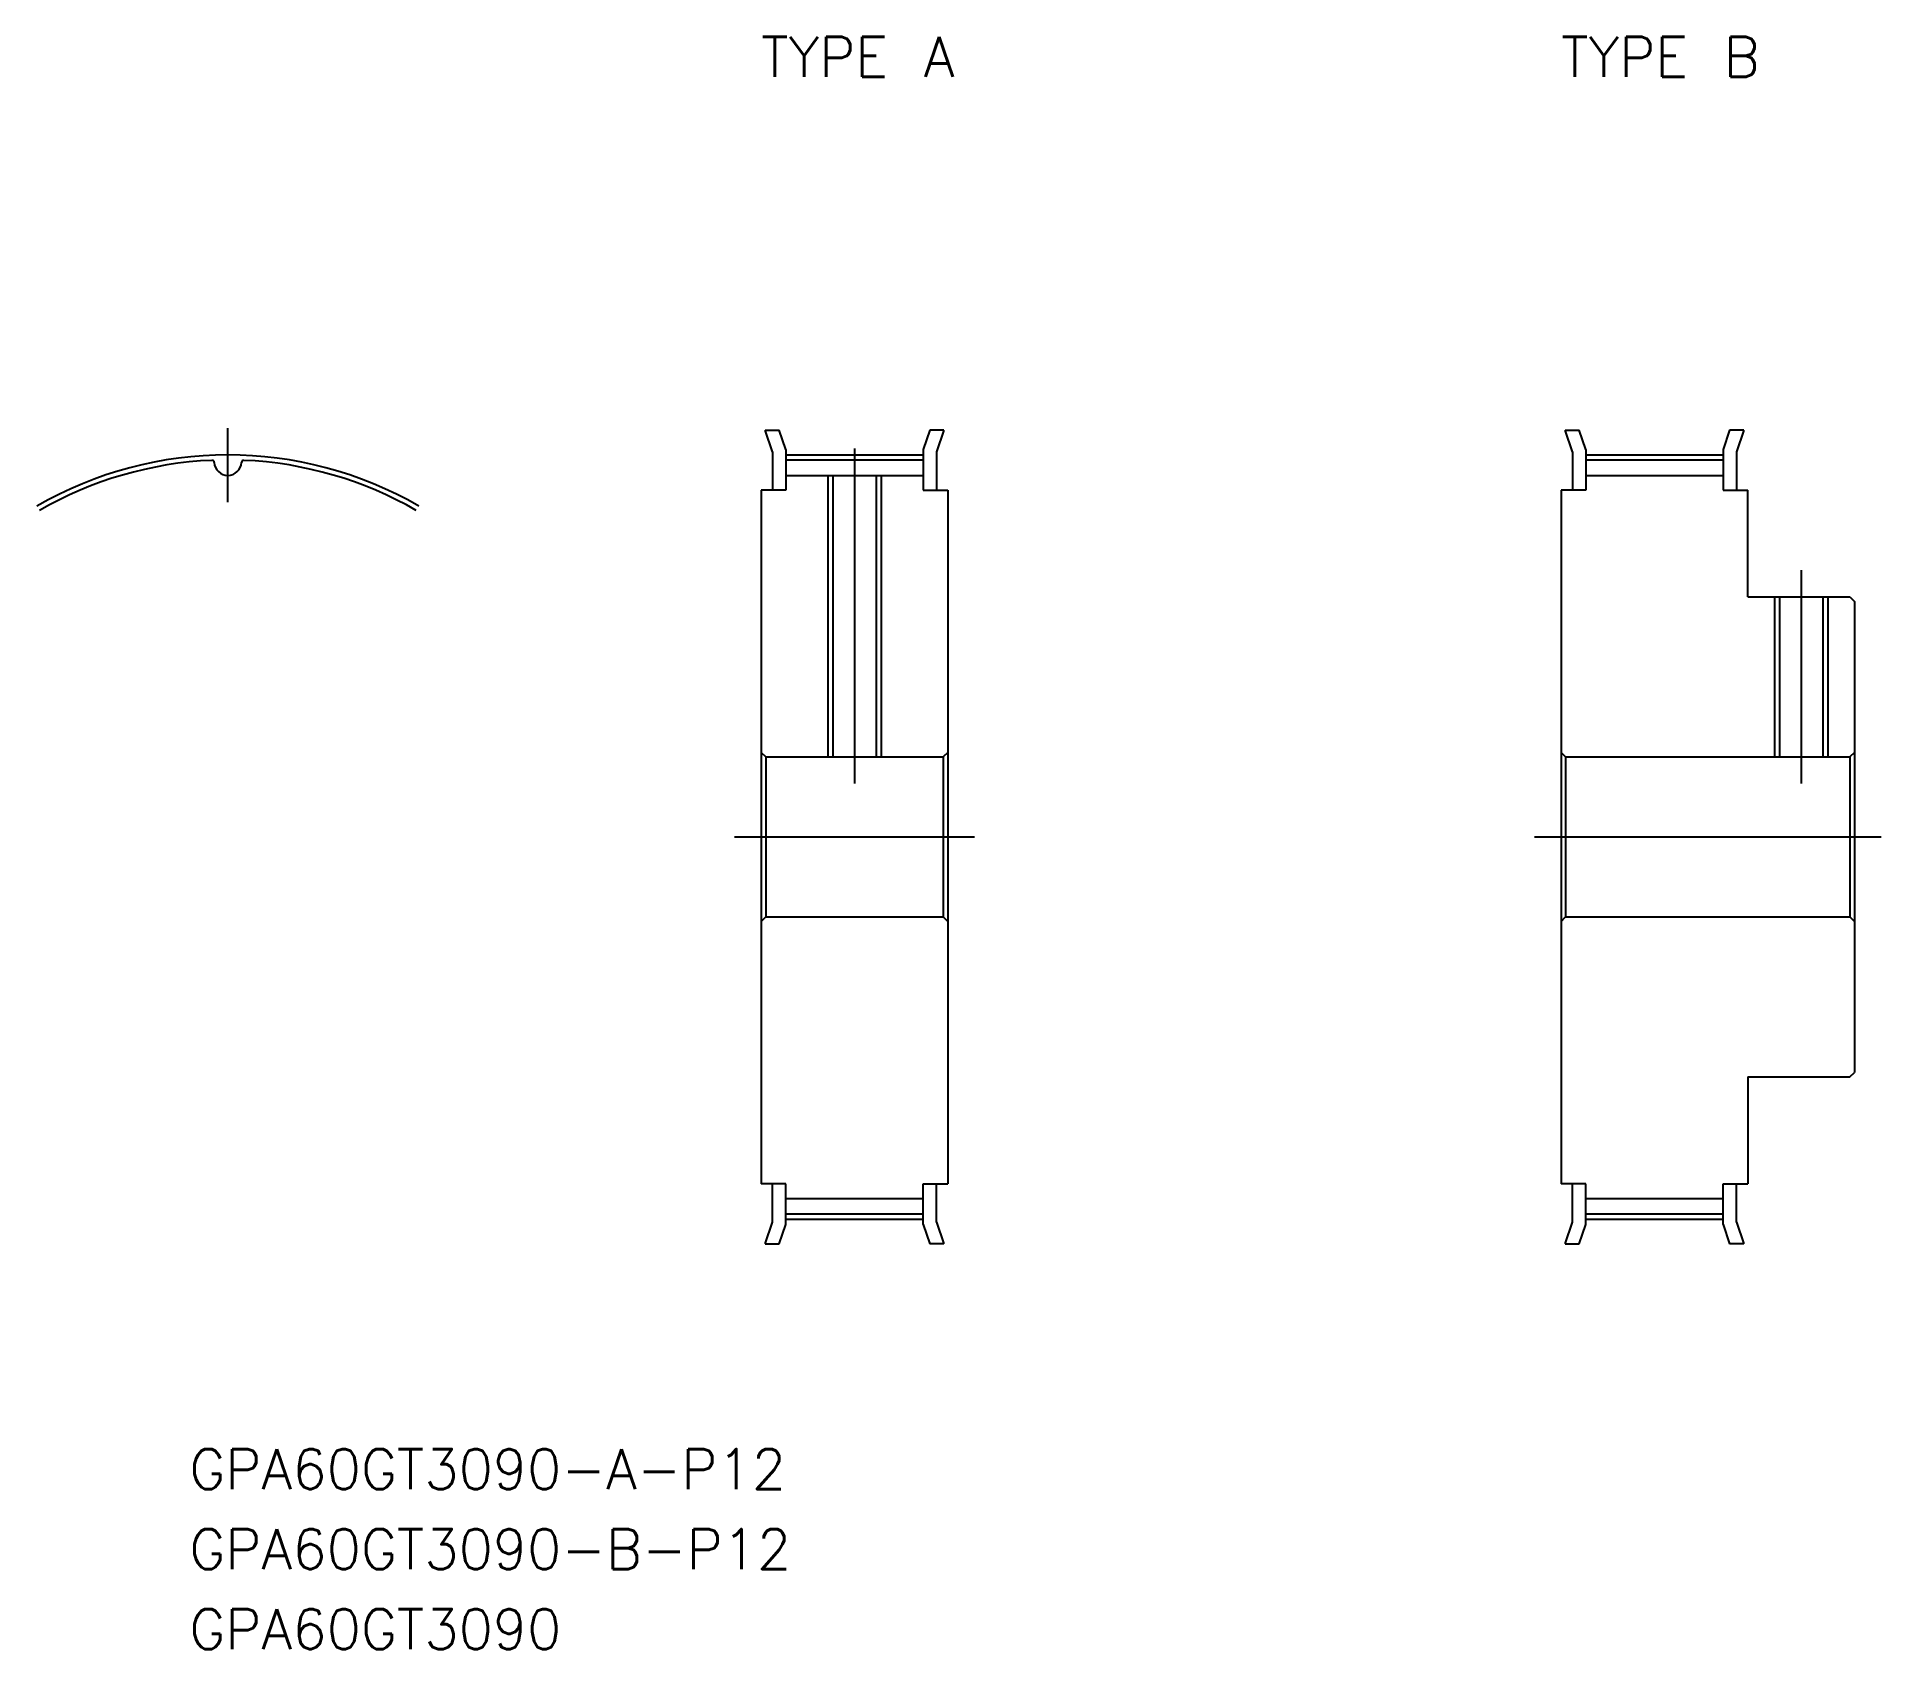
# Model space of a CAD drawing. Extents: x -14 to 124, y -61 to 60.
import ezdxf

# ---------------------------------------------------------------- set-up
doc = ezdxf.new("R2010")
doc.units = 0
doc.linetypes.add('CENTER', pattern=[50.8, 31.75, -6.35, 6.35, -6.35])
doc.layers.get('0').update_dxf_attribs({"linetype": 'CONTINUOUS'})
doc.layers.add('CENTER', color=1, linetype='CONTINUOUS')
doc.styles.get("Standard").update_dxf_attribs({"font": 'txt.shx', "height": 3, "bigfont": 'bigfont.shx'})

msp = doc.modelspace()

# ---------------------------------------------------------------- linework, layer by layer
at = {"color": 7, "linetype": 'CONTINUOUS'}
for p, q in [((40.3, 30.5), (41.36, 30.5)), ((40.85, 28.88), (40.3, 30.5)), ((41.85, 29.05), (41.36, 30.5)), ((52.64, 30.5), (52.15, 29.05)), ((53.7, 30.5), (52.64, 30.5)), ((53.7, 30.5), (53.15, 28.88)), ((100.3, 30.5), (101.36, 30.5)), ((100.85, 28.88), (100.3, 30.5)), ((101.85, 29.05), (101.36, 30.5)), ((112.64, 30.5), (112.15, 29.05)), ((113.7, 30.5), (112.64, 30.5)), ((113.7, 30.5), (113.15, 28.88)), ((41.85, 29.05), (41.85, 26)), ((52.15, 29.05), (52.15, 26)), ((101.85, 29.05), (101.85, 26)), ((112.15, 29.05), (112.15, 26)), ((40.85, 28.88), (40.85, 26)), ((41.85, 28.27), (52.15, 28.27)), ((53.15, 28.88), (53.15, 26)), ((100.85, 28.88), (100.85, 26)), ((101.85, 28.27), (112.15, 28.27)), ((113.15, 28.88), (113.15, 26)), ((41.85, 27.12), (52.15, 27.12)), ((45.38, 27.12), (45.38, 6)), ((48.62, 27.12), (48.62, 6)), ((101.85, 27.12), (112.15, 27.12)), ((40, 26), (40, -26)), ((41.85, 26), (40, 26)), ((52.15, 26), (54, 26)), ((54, 26), (54, -26)), ((100, 26), (100, -26)), ((101.85, 26), (100, 26)), ((112.15, 26), (114, 26)), ((114, 18), (114, 26)), ((114, 18), (121.66, 18)), ((116.38, 18), (116.38, 6)), ((119.62, 18), (119.62, 6)), ((121.66, 18), (122, 17.66)), ((122, 17.66), (122, -17.66)), ((40, 6.34), (40.34, 6)), ((40.34, 6), (53.66, 6)), ((40.34, 6), (40.34, -6)), ((54, 6.34), (53.66, 6)), ((53.66, 6), (53.66, -6)), ((100, 6.34), (100.34, 6)), ((100.34, 6), (121.66, 6)), ((100.34, 6), (100.34, -6)), ((122, 6.34), (121.66, 6)), ((121.66, 6), (121.66, -6)), ((40, -6.34), (40.34, -6)), ((40.34, -6), (53.66, -6)), ((54, -6.34), (53.66, -6)), ((100, -6.34), (100.34, -6)), ((100.34, -6), (121.66, -6)), ((122, -6.34), (121.66, -6)), ((121.66, -18), (122, -17.66)), ((114, -18), (121.66, -18)), ((114, -18), (114, -26)), ((41.85, -26), (40, -26)), ((40.85, -28.89), (40.85, -26)), ((41.85, -29.05), (41.85, -26)), ((52.15, -29.05), (52.15, -26)), ((52.15, -26), (54, -26)), ((53.15, -28.89), (53.15, -26)), ((101.85, -26), (100, -26)), ((100.85, -28.89), (100.85, -26)), ((101.85, -29.05), (101.85, -26)), ((112.15, -29.05), (112.15, -26)), ((112.15, -26), (114, -26)), ((113.15, -28.89), (113.15, -26)), ((41.85, -27.12), (52.15, -27.12)), ((101.85, -27.12), (112.15, -27.12)), ((40.3, -30.5), (40.85, -28.89)), ((41.85, -28.27), (52.15, -28.27)), ((53.15, -28.89), (53.7, -30.5)), ((100.3, -30.5), (100.85, -28.89)), ((101.85, -28.27), (112.15, -28.27)), ((113.15, -28.89), (113.7, -30.5)), ((41.36, -30.5), (41.85, -29.05)), ((52.15, -29.05), (52.64, -30.5)), ((101.36, -30.5), (101.85, -29.05)), ((112.15, -29.05), (112.64, -30.5)), ((40.3, -30.5), (41.36, -30.5)), ((53.7, -30.5), (52.64, -30.5)), ((100.3, -30.5), (101.36, -30.5)), ((113.7, -30.5), (112.64, -30.5))]:
    msp.add_line(p, q, dxfattribs=at)
at = {"color": 3, "linetype": 'CONTINUOUS'}
for p, q in [((45, 27.12), (45, 6)), ((49, 27.12), (49, 6)), ((116, 18), (116, 6)), ((120, 18), (120, 6))]:
    msp.add_line(p, q, dxfattribs=at)
at = {"color": 7, "linetype": 'CONTINUOUS'}
for centre, radius, start, end in [((0, 0), 28.27, 92.4364, 120), ((-1.19, 28.07), 0.171, 3.7075, 92.4364), ((0, 28.15), 1.03, 183.7075, 356.2925), ((1.19, 28.07), 0.171, 87.5636, 176.2925), ((0, 0), 28.27, 60, 87.5636)]:
    msp.add_arc(centre, radius, start, end, dxfattribs=at)
at = {"layer": 'CENTER', "color": 1, "linetype": 'CENTER'}
for p, q in [((0, 25.12), (0, 30.65)), ((47, 29.12), (47, 4)), ((41.85, 28.65), (52.15, 28.65)), ((101.85, 28.65), (112.15, 28.65)), ((118, 20), (118, 4)), ((38, 0), (56, 0)), ((98, 0), (124, 0)), ((41.85, -28.65), (52.15, -28.65)), ((101.85, -28.65), (112.15, -28.65))]:
    msp.add_line(p, q, dxfattribs=at)
msp.add_arc((0, 0), 28.65, 60, 120, dxfattribs=at)

# ---------------------------------------------------------------- texts
at = {"color": 7, "linetype": 'CONTINUOUS'}
for s, p in [('TYPE A', (40, 57)), ('TYPE B', (100, 57)), ('GPA60GT3090-A-P12', (-2.88, -48.9)), ('GPA60GT3090-B-P12', (-2.88, -54.9)), ('GPA60GT3090', (-2.88, -60.9))]:
    msp.add_text(s, height=3, dxfattribs=at).set_placement(p)

doc.saveas('drawing.dxf')
